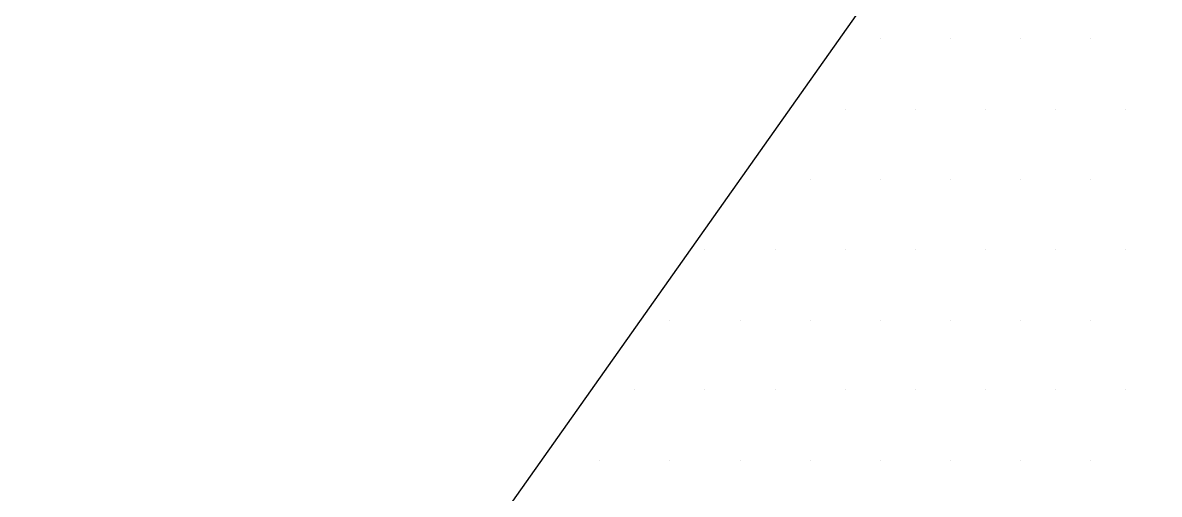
# Model space of a CAD drawing. Header units: metres. Extents: x 9606 to 9900, y 4805 to 4952.
# Drawn here: x 9832.0476 to 9832.2259, y 4847.7098 to 4847.7838 of the extents above; entities that cross this region are included whole.
import ezdxf

# ---------------------------------------------------------------- set-up
doc = ezdxf.new("R2010")
doc.units = ezdxf.units.M
doc.header["$LTSCALE"] = 2
doc.layers.add('CARTOUCHE', color=7, linetype='Continuous')
doc.layers.add('LOGO', color=4, linetype='Continuous')

# ---------------------------------------------------------------- blocks, each defined once
blk = doc.blocks.new('A$C715108E3')
at = {"layer": 'LOGO', "color": 131}
for p, q in [((-9.3403, 1.8055), (-9.3403, 1.8055)), ((-9.2863, 1.8055), (-9.2863, 1.8055)), ((-9.1945, 1.8055), (-9.1945, 1.8055)), ((-9.1027, 1.8055), (-9.1027, 1.8055)), ((-9.0112, 1.8055), (-9.0112, 1.8055)), ((-9.4048, 1.713), (-9.4048, 1.713)), ((-9.3321, 1.713), (-9.3321, 1.713)), ((-9.2402, 1.713), (-9.2402, 1.713)), ((-9.1488, 1.713), (-9.1488, 1.713)), ((-9.0567, 1.713), (-9.0567, 1.713)), ((-8.9651, 1.713), (-8.9651, 1.713)), ((-9.4704, 1.6215), (-9.4704, 1.6215)), ((-9.4696, 1.6215), (-9.4696, 1.6215)), ((-9.3778, 1.6215), (-9.3778, 1.6215)), ((-9.2863, 1.6215), (-9.2863, 1.6215)), ((-9.1945, 1.6215), (-9.1945, 1.6215)), ((-9.1027, 1.6215), (-9.1027, 1.6215)), ((-9.0112, 1.6215), (-9.0112, 1.6215)), ((-9.5348, 1.5302), (-9.5348, 1.5302)), ((-9.5157, 1.5302), (-9.5157, 1.5302)), ((-9.4239, 1.5302), (-9.4239, 1.5302)), ((-9.3321, 1.5302), (-9.3321, 1.5302)), ((-9.2402, 1.5302), (-9.2402, 1.5302)), ((-9.1488, 1.5302), (-9.1488, 1.5302)), ((-9.0567, 1.5302), (-9.0567, 1.5302)), ((-8.9651, 1.5302), (-8.9651, 1.5302)), ((-9.6001, 1.4378), (-9.6001, 1.4378)), ((-9.5614, 1.4378), (-9.5614, 1.4378)), ((-9.4696, 1.4378), (-9.4696, 1.4378)), ((-9.3778, 1.4378), (-9.3778, 1.4378)), ((-9.2863, 1.4378), (-9.2863, 1.4378)), ((-9.1945, 1.4378), (-9.1945, 1.4378)), ((-9.1027, 1.4378), (-9.1027, 1.4378)), ((-9.0112, 1.4378), (-9.0112, 1.4378)), ((-9.6649, 1.3466), (-9.6649, 1.3466)), ((-9.6072, 1.3466), (-9.6072, 1.3466)), ((-9.5157, 1.3466), (-9.5157, 1.3466)), ((-9.4239, 1.3466), (-9.4239, 1.3466)), ((-9.3321, 1.3466), (-9.3321, 1.3466)), ((-9.2402, 1.3466), (-9.2402, 1.3466)), ((-9.1488, 1.3466), (-9.1488, 1.3466)), ((-9.0567, 1.3466), (-9.0567, 1.3466)), ((-8.9651, 1.3466), (-8.9651, 1.3466)), ((-9.7297, 1.2549), (-9.7297, 1.2549)), ((-9.6535, 1.2549), (-9.6535, 1.2549)), ((-9.5614, 1.2549), (-9.5614, 1.2549)), ((-9.4696, 1.2549), (-9.4696, 1.2549)), ((-9.3778, 1.2549), (-9.3778, 1.2549)), ((-9.2863, 1.2549), (-9.2863, 1.2549)), ((-9.1945, 1.2549), (-9.1945, 1.2549)), ((-9.1027, 1.2549), (-9.1027, 1.2549)), ((-9.0112, 1.2549), (-9.0112, 1.2549))]:
    blk.add_line(p, q, dxfattribs=at)
blk.add_lwpolyline([(-17.4242, -1.4573), (-18.4152, -2.5691), (-18.6566, -2.9311), (-18.705, -3.0278), (-11.9873, -3.7284), (-11.0696, -3.3901), (-10.6346, -2.9311), (-6.8859, 2.3168), (-8.5773, 2.3168), (-9.0123, 2.2688), (-11.5252, -1.2823), (-12.7091, 1.3505), (-13.4102, 1.1331), (-14.1349, 0.795), (-14.1589, 0.6743), (-12.951, -2.0066)], close=True, dxfattribs=at)
blk = doc.blocks.new('A$C581E6685')
at = {"layer": 'CARTOUCHE'}
blk.add_blockref('A$C715108E3', (-31.6739, 36.3189), dxfattribs=at)

msp = doc.modelspace()

# ---------------------------------------------------------------- linework, layer by layer
at = {"layer": 'CARTOUCHE'}
msp.add_rational_spline([(9829.64323, 4848.05468), (9829.64323, 4845.87645), (9829.64323, 4843.69822), (9829.64323, 4842.93022), (9830.41123, 4842.93022), (9839.51909, 4842.93022), (9848.62694, 4842.93022), (9849.39494, 4842.93022), (9849.39494, 4843.69822), (9849.39494, 4845.87645), (9849.39494, 4848.05468), (9849.39494, 4848.82268), (9848.62694, 4848.82268), (9839.51909, 4848.82268), (9830.41123, 4848.82268), (9829.64323, 4848.82268), (9829.64323, 4848.05468)], [1, 1, 1, 0.707106781187, 1, 1, 1, 0.707106781187, 1, 1, 1, 0.707106781187, 1, 1, 1, 0.707106781187, 1], degree=2, knots=[0, 0, 0, 1, 1, 2.570796, 2.570796, 3.570796, 3.570796, 5.141593, 5.141593, 6.141593, 6.141593, 7.712389, 7.712389, 8.712389, 8.712389, 10.283185, 10.283185, 10.283185], dxfattribs=at)

# ---------------------------------------------------------------- block references
at = {"layer": 'CARTOUCHE', "xscale": 0.12, "yscale": 0.12, "zscale": 0.12}
msp.add_blockref('A$C581E6685', (9837.09738, 4843.20633), dxfattribs=at)

doc.saveas('drawing.dxf')
